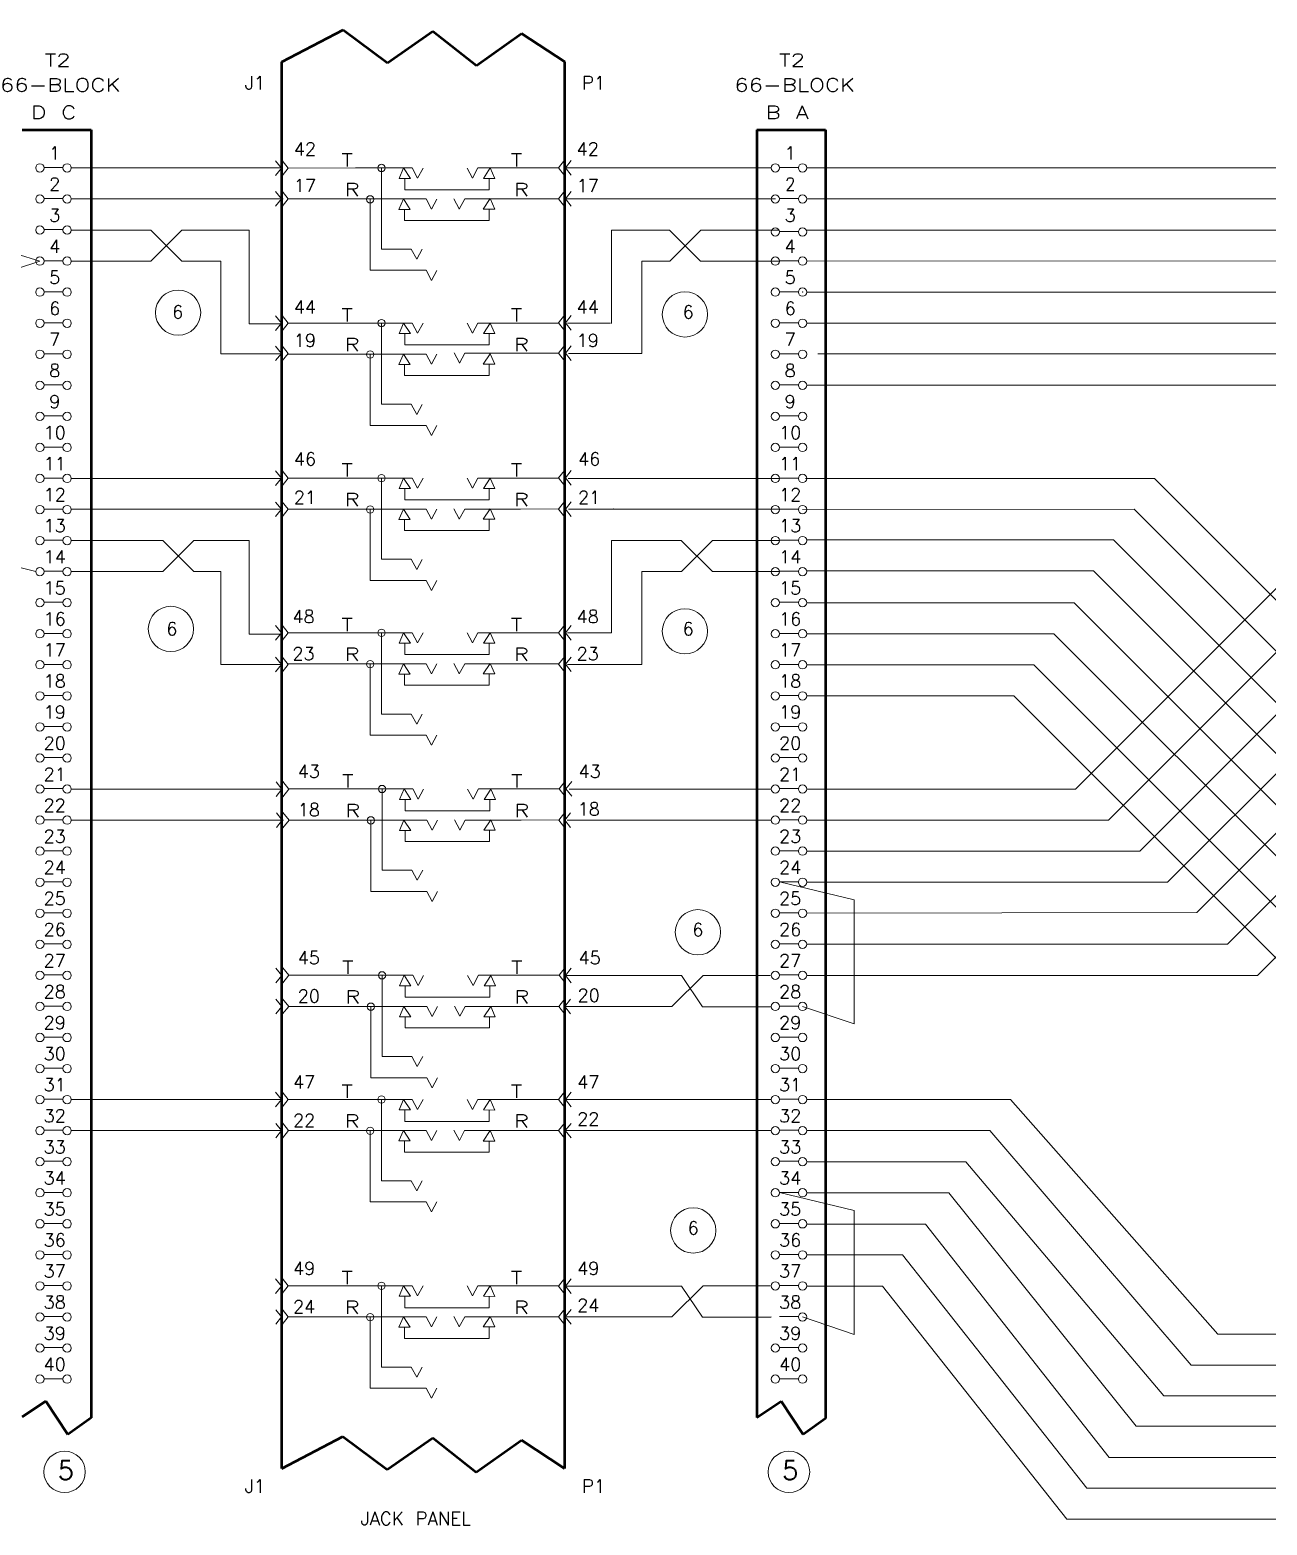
# Model space of a CAD drawing. Header units: inches. Extents: x 0 to 444788, y 0 to 92365.
# Drawn here: x 14.53 to 20.5, y 5.65 to 12.86 of the extents above; entities that cross this region are included whole.
import ezdxf
from ezdxf.enums import TextEntityAlignment as Align

# ---------------------------------------------------------------- set-up
doc = ezdxf.new("R2010")
doc.units = ezdxf.units.IN
doc.header["$MEASUREMENT"] = 0
for name, color, linetype, lineweight in [('ANNO-TEXT', 7, 'Continuous', 30), ('Q-DIAG', 1, 'Continuous', 50), ('Q-SCEM', 4, 'Continuous', 50)]:
    doc.layers.add(name, color=color, linetype=linetype, lineweight=lineweight)
doc.styles.get("Standard").update_dxf_attribs({"font": 'txt.shx'})
doc.styles.add('Style-STANDARD', font='STANDARD.shx')

msp = doc.modelspace()

# ---------------------------------------------------------------- linework, layer by layer
at = {"layer": 'Q-DIAG'}
for p, q in [((15.7471, 12.7055), (16.043, 12.8597)), ((16.043, 12.8597), (16.2572, 12.7006)), ((16.2572, 12.7006), (16.4763, 12.8528)), ((16.4763, 12.8528), (16.6861, 12.6879)), ((16.6861, 12.6879), (16.904, 12.8418)), ((16.904, 12.8418), (17.1123, 12.7061)), ((15.7471, 5.9243), (15.7471, 12.7055)), ((17.1113, 12.7055), (17.1113, 5.9243)), ((14.4951, 12.378), (14.8269, 12.378)), ((14.8269, 12.378), (14.8269, 6.1676)), ((18.0381, 12.378), (18.3699, 12.378)), ((18.0381, 12.378), (18.0381, 6.1703)), ((18.3699, 12.378), (18.3699, 6.1649)), ((14.4951, 6.1728), (14.6096, 6.2481)), ((14.6096, 6.2481), (14.7148, 6.0882)), ((18.0381, 6.1703), (18.1565, 6.2481)), ((18.1081, 6.2069), (18.108, 6.2069)), ((18.1565, 6.2481), (18.2617, 6.0882)), ((14.8269, 6.1676), (14.7148, 6.0882)), ((18.3699, 6.1649), (18.2617, 6.0882)), ((15.7471, 5.9243), (16.042, 6.0779)), ((16.042, 6.0779), (16.2562, 5.9188)), ((16.2562, 5.9188), (16.4753, 6.071)), ((16.4753, 6.071), (16.6851, 5.9061)), ((16.6851, 5.9061), (16.903, 6.06)), ((16.903, 6.06), (17.1113, 5.9243))]:
    msp.add_line(p, q, dxfattribs=at)
at = {"layer": 'Q-SCEM', "lineweight": 15}
for p, q in [((14.5601, 12.1961), (14.56, 12.1961)), ((14.6915, 12.1961), (14.6001, 12.1961)), ((14.7316, 12.1942), (15.7457, 12.1942)), ((15.7452, 12.1936), (15.7171, 12.2288)), ((15.7452, 12.1936), (15.7171, 12.1583)), ((15.7782, 12.1936), (15.7488, 12.2304)), ((15.7782, 12.1936), (15.7488, 12.1568)), ((16.1021, 12.194), (16.3767, 12.194)), ((16.2281, 12.194), (16.2281, 11.8024)), ((16.3347, 12.194), (16.3127, 12.1437)), ((16.3676, 12.1439), (16.3347, 12.194)), ((16.3767, 12.194), (16.4025, 12.1455)), ((16.4025, 12.1455), (16.4288, 12.1937)), ((16.6674, 12.1455), (16.6411, 12.1937)), ((16.6933, 12.194), (16.6674, 12.1455)), ((17.0815, 12.194), (16.6933, 12.194)), ((16.7201, 12.1438), (16.753, 12.1939)), ((16.753, 12.1939), (16.7751, 12.1436)), ((17.082, 12.1946), (17.1114, 12.2314)), ((17.082, 12.1946), (17.1114, 12.1578)), ((17.115, 12.1946), (17.1431, 12.2298)), ((17.115, 12.1946), (17.1431, 12.1593)), ((17.1192, 12.1945), (18.108, 12.1945)), ((18.1081, 12.1961), (18.108, 12.1961)), ((18.2395, 12.1961), (18.1481, 12.1961)), ((18.2796, 12.1942), (23.5915, 12.1966)), ((16.3127, 12.1437), (16.3676, 12.1439)), ((16.3401, 12.1438), (16.3401, 12.0889)), ((16.7751, 12.1436), (16.7201, 12.1438)), ((16.7476, 12.1438), (16.7476, 12.0889)), ((14.5601, 12.0464), (14.56, 12.0464)), ((14.6915, 12.0464), (14.6001, 12.0464)), ((14.7316, 12.0445), (15.7533, 12.0445)), ((15.7452, 12.0446), (15.7171, 12.0798)), ((15.7452, 12.0446), (15.7171, 12.0093)), ((15.7782, 12.0446), (15.7488, 12.0814)), ((15.7782, 12.0446), (15.7488, 12.0078)), ((15.7777, 12.0445), (16.4437, 12.0445)), ((16.1739, 11.7005), (16.1739, 12.0428)), ((16.3339, 12.0445), (16.3118, 11.9942)), ((16.3668, 11.9943), (16.3339, 12.0445)), ((16.3401, 12.0889), (16.6077, 12.0889)), ((16.4437, 12.0445), (16.4695, 11.996)), ((16.4695, 11.996), (16.4958, 12.0442)), ((16.6036, 11.9977), (16.5773, 12.0459)), ((16.7476, 12.0889), (16.5818, 12.0889)), ((16.6294, 12.0445), (16.6036, 11.996)), ((16.8992, 12.0445), (16.6294, 12.0445)), ((16.7193, 11.996), (16.7522, 12.0461)), ((16.7522, 12.0461), (16.7742, 11.9958)), ((17.082, 12.045), (17.1114, 12.0818)), ((17.082, 12.045), (17.1114, 12.0082)), ((17.115, 12.045), (17.1431, 12.0802)), ((17.115, 12.045), (17.1431, 12.0098)), ((17.1192, 12.045), (18.1281, 12.045)), ((18.1081, 12.0464), (18.108, 12.0464)), ((18.2395, 12.0464), (18.1481, 12.0464)), ((18.2796, 12.0445), (23.5915, 12.0468)), ((16.3118, 11.9942), (16.3668, 11.9943)), ((16.3393, 11.996), (16.3393, 11.9411)), ((16.7742, 11.9958), (16.7193, 11.996)), ((16.7468, 11.9959), (16.7468, 11.941)), ((14.6915, 11.8967), (14.6001, 11.8967)), ((15.2656, 11.8947), (15.1159, 11.745)), ((15.1159, 11.8947), (15.2656, 11.745)), ((15.5906, 11.4428), (15.5906, 11.8947)), ((16.3393, 11.9411), (16.539, 11.9411)), ((16.7468, 11.941), (16.539, 11.941)), ((17.6178, 11.8947), (17.7675, 11.745)), ((17.7681, 11.8947), (17.6184, 11.745)), ((18.2796, 11.8947), (23.5915, 11.8947)), ((18.1081, 11.8873), (18.108, 11.8873)), ((18.2395, 11.8873), (18.1481, 11.8873)), ((16.2281, 11.8024), (16.372, 11.8024)), ((16.372, 11.8024), (16.3979, 11.7539)), ((16.3979, 11.7539), (16.4242, 11.8021)), ((14.5601, 11.7469), (14.56, 11.7469)), ((14.6915, 11.7469), (14.6001, 11.7469)), ((15.4524, 11.2973), (15.4524, 11.745)), ((16.1739, 11.7005), (16.4437, 11.7005)), ((16.4437, 11.7005), (16.4695, 11.652)), ((16.4695, 11.652), (16.4958, 11.7002)), ((18.1081, 11.7469), (18.108, 11.7469)), ((18.2395, 11.7469), (18.1481, 11.7469)), ((18.2796, 11.745), (23.5915, 11.7496)), ((14.5601, 11.5972), (14.56, 11.5972)), ((14.6915, 11.5972), (14.6001, 11.5972)), ((18.1081, 11.5972), (18.108, 11.5972)), ((18.2395, 11.5972), (18.1481, 11.5972)), ((18.2796, 11.5953), (23.5915, 11.5953)), ((15.7452, 11.4458), (15.7171, 11.481)), ((15.7782, 11.4458), (15.7488, 11.4826)), ((17.082, 11.4468), (17.1114, 11.4836)), ((17.115, 11.4468), (17.1431, 11.482)), ((14.5601, 11.4475), (14.56, 11.4475)), ((14.6915, 11.4475), (14.6001, 11.4475)), ((15.7495, 11.4428), (15.5906, 11.4428)), ((15.7452, 11.4458), (15.7171, 11.4106)), ((15.7782, 11.4458), (15.7488, 11.409)), ((16.1021, 11.4462), (16.3767, 11.4462)), ((16.2281, 11.4462), (16.2281, 11.0546)), ((16.3347, 11.4462), (16.3127, 11.3959)), ((16.3127, 11.3959), (16.3676, 11.3961)), ((16.3676, 11.3961), (16.3347, 11.4462)), ((16.3401, 11.396), (16.3401, 11.3411)), ((16.3767, 11.4462), (16.4025, 11.3977)), ((16.4025, 11.3977), (16.4288, 11.446)), ((16.6674, 11.3977), (16.6411, 11.446)), ((16.6933, 11.4462), (16.6674, 11.3977)), ((17.0815, 11.4462), (16.6933, 11.4462)), ((16.7201, 11.396), (16.753, 11.4461)), ((16.7751, 11.3958), (16.7201, 11.396)), ((16.7476, 11.396), (16.7476, 11.3411)), ((16.753, 11.4461), (16.7751, 11.3958)), ((17.082, 11.4468), (17.1114, 11.41)), ((17.115, 11.4468), (17.1431, 11.4116)), ((17.1259, 11.4458), (17.3329, 11.4458)), ((18.1081, 11.4475), (18.108, 11.4475)), ((18.2395, 11.4475), (18.1481, 11.4475)), ((18.2796, 11.4455), (23.5915, 11.4455)), ((15.7452, 11.3003), (15.7171, 11.3355)), ((15.7782, 11.3003), (15.7488, 11.3371)), ((16.3401, 11.3411), (16.6077, 11.3411)), ((16.7476, 11.3411), (16.5818, 11.3411)), ((17.082, 11.3013), (17.1114, 11.3381)), ((17.115, 11.3013), (17.1431, 11.3365)), ((14.5601, 11.2977), (14.56, 11.2977)), ((14.6915, 11.2977), (14.6001, 11.2977)), ((15.7445, 11.2973), (15.4524, 11.2973)), ((15.7452, 11.3003), (15.7171, 11.2651)), ((15.7782, 11.3003), (15.7488, 11.2635)), ((15.7777, 11.2967), (16.4437, 11.2967)), ((16.1739, 10.9527), (16.1739, 11.295)), ((16.3339, 11.2967), (16.3118, 11.2464)), ((16.3118, 11.2464), (16.3668, 11.2466)), ((16.3668, 11.2466), (16.3339, 11.2967)), ((16.3393, 11.2482), (16.3393, 11.1933)), ((16.4437, 11.2967), (16.4695, 11.2482)), ((16.4695, 11.2482), (16.4958, 11.2964)), ((16.6044, 11.254), (16.5781, 11.3022)), ((16.6303, 11.3007), (16.6044, 11.2523)), ((16.9, 11.3007), (16.6303, 11.3007)), ((16.7193, 11.2482), (16.7522, 11.2983)), ((16.7742, 11.248), (16.7193, 11.2482)), ((16.7468, 11.2481), (16.7468, 11.1932)), ((16.7522, 11.2983), (16.7742, 11.248)), ((17.082, 11.3013), (17.1114, 11.2645)), ((17.115, 11.3013), (17.1431, 11.2661)), ((17.1309, 11.3003), (17.4796, 11.3003)), ((17.1352, 11.3003), (17.4839, 11.3003)), ((18.1081, 11.2977), (18.108, 11.2977)), ((18.2395, 11.2977), (18.1481, 11.2977)), ((18.3327, 11.2984), (23.5915, 11.2984)), ((16.3393, 11.1933), (16.539, 11.1933)), ((16.7468, 11.1932), (16.539, 11.1932)), ((14.5601, 11.148), (14.56, 11.148)), ((14.6915, 11.148), (14.6001, 11.148)), ((18.1081, 11.148), (18.108, 11.148)), ((18.2395, 11.148), (18.1481, 11.148)), ((18.2796, 11.1461), (23.5915, 11.1461)), ((16.2281, 11.0546), (16.372, 11.0546)), ((16.372, 11.0546), (16.3979, 11.0061)), ((16.3979, 11.0061), (16.4242, 11.0543)), ((14.5601, 10.9983), (14.56, 10.9983)), ((14.6915, 10.9983), (14.6001, 10.9983)), ((18.1081, 10.9983), (18.108, 10.9983)), ((18.2395, 10.9983), (18.1481, 10.9983)), ((16.1739, 10.9527), (16.4437, 10.9527)), ((16.4437, 10.9527), (16.4695, 10.9042)), ((16.4695, 10.9042), (16.4958, 10.9524)), ((14.5601, 10.8486), (14.56, 10.8486)), ((14.6915, 10.8486), (14.6001, 10.8486)), ((18.1081, 10.8486), (18.108, 10.8486)), ((18.2395, 10.8486), (18.1481, 10.8486)), ((14.5601, 10.6988), (14.56, 10.6988)), ((14.6915, 10.6988), (14.6001, 10.6988)), ((14.7316, 10.6969), (15.3097, 10.6969)), ((15.3097, 10.6969), (15.7514, 10.6969)), ((15.7452, 10.6984), (15.7171, 10.7336)), ((15.7452, 10.6984), (15.7171, 10.6632)), ((15.7782, 10.6984), (15.7488, 10.7352)), ((15.7782, 10.6984), (15.7488, 10.6616)), ((16.3767, 10.6988), (15.7782, 10.6984)), ((16.2281, 10.6988), (16.2281, 10.3072)), ((16.3347, 10.6988), (16.3127, 10.6485)), ((16.3676, 10.6487), (16.3347, 10.6988)), ((16.3767, 10.6988), (16.4025, 10.6504)), ((16.4025, 10.6504), (16.4288, 10.6986)), ((16.6674, 10.6504), (16.6411, 10.6986)), ((16.6933, 10.6988), (16.6674, 10.6504)), ((17.0815, 10.6988), (16.6933, 10.6988)), ((16.7201, 10.6486), (16.753, 10.6987)), ((16.753, 10.6987), (16.7751, 10.6484)), ((17.082, 10.6994), (17.1114, 10.7362)), ((17.082, 10.6994), (17.1114, 10.6626)), ((17.115, 10.6994), (17.1431, 10.7346)), ((17.115, 10.6994), (17.1431, 10.6642)), ((17.5699, 10.6969), (17.1282, 10.6969)), ((18.148, 10.6969), (17.5699, 10.6969)), ((18.1081, 10.6988), (18.108, 10.6988)), ((18.2395, 10.6988), (18.1481, 10.6988)), ((19.9565, 10.6969), (18.2737, 10.6969)), ((19.9565, 10.6969), (22.1843, 8.469)), ((16.3127, 10.6485), (16.3676, 10.6487)), ((16.3401, 10.6486), (16.3401, 10.5937)), ((16.7751, 10.6484), (16.7201, 10.6486)), ((16.7476, 10.6486), (16.7476, 10.5937)), ((14.5601, 10.5491), (14.56, 10.5491)), ((14.6915, 10.5491), (14.6001, 10.5491)), ((15.7495, 10.5483), (14.7316, 10.5483)), ((15.7452, 10.5483), (15.7171, 10.5835)), ((15.7452, 10.5483), (15.7171, 10.5131)), ((15.7782, 10.5482), (15.7488, 10.585)), ((15.7782, 10.5482), (15.7488, 10.5114)), ((15.7777, 10.5493), (16.4437, 10.5493)), ((16.1739, 10.2053), (16.1739, 10.5477)), ((16.3339, 10.5493), (16.3118, 10.499)), ((16.3668, 10.4992), (16.3339, 10.5493)), ((16.3401, 10.5937), (16.6077, 10.5937)), ((16.4437, 10.5493), (16.4695, 10.5009)), ((16.4695, 10.5009), (16.4958, 10.5491)), ((16.6036, 10.5026), (16.5773, 10.5508)), ((16.7476, 10.5937), (16.5818, 10.5937)), ((16.6294, 10.5493), (16.6036, 10.5009)), ((16.8992, 10.5493), (16.6294, 10.5493)), ((16.7193, 10.5008), (16.7522, 10.5509)), ((16.7522, 10.5509), (16.7742, 10.5006)), ((17.082, 10.5487), (17.1114, 10.5855)), ((17.082, 10.5487), (17.1114, 10.5119)), ((17.115, 10.5487), (17.1431, 10.5839)), ((17.115, 10.5487), (17.1431, 10.5135)), ((17.1301, 10.5483), (18.148, 10.5483)), ((18.1081, 10.5491), (18.108, 10.5491)), ((18.2395, 10.5491), (18.1481, 10.5491)), ((18.2595, 10.5472), (19.8582, 10.5486)), ((19.8582, 10.5486), (22.0875, 8.3193)), ((16.3118, 10.499), (16.3668, 10.4992)), ((16.3393, 10.5008), (16.3393, 10.4459)), ((16.7742, 10.5006), (16.7193, 10.5008)), ((16.7468, 10.5007), (16.7468, 10.4458)), ((14.5601, 10.3994), (14.56, 10.3994)), ((14.6915, 10.3994), (14.6001, 10.3994)), ((15.3223, 10.3974), (15.1726, 10.2477)), ((15.1726, 10.3974), (15.3223, 10.2477)), ((16.3393, 10.4459), (16.539, 10.4459)), ((16.7468, 10.4458), (16.539, 10.4458)), ((17.3372, 10.3974), (17.3372, 9.9523)), ((17.6745, 10.3974), (17.8242, 10.2477)), ((17.8248, 10.3974), (17.6751, 10.2477)), ((18.1081, 10.3994), (18.108, 10.3994)), ((18.2395, 10.3994), (18.1481, 10.3994)), ((18.2786, 10.4012), (19.7589, 10.4012)), ((19.7589, 10.4012), (21.9905, 8.1696)), ((14.5601, 10.2496), (14.56, 10.2496)), ((14.6915, 10.2496), (14.6001, 10.2496)), ((16.2281, 10.3072), (16.372, 10.3072)), ((16.372, 10.3072), (16.3979, 10.2588)), ((16.3979, 10.2588), (16.4242, 10.307)), ((17.4839, 10.2477), (17.4839, 9.8)), ((18.1081, 10.2496), (18.108, 10.2496)), ((18.2395, 10.2496), (18.1481, 10.2496)), ((18.2786, 10.2514), (19.662, 10.2514)), ((20.6752, 10.2986), (19.5762, 9.1996)), ((19.662, 10.2514), (21.8918, 8.0216)), ((16.1739, 10.2053), (16.4437, 10.2053)), ((16.4437, 10.2053), (16.4695, 10.1569)), ((16.4695, 10.1569), (16.4958, 10.2051)), ((14.5601, 10.0999), (14.56, 10.0999)), ((14.6915, 10.0999), (14.6001, 10.0999)), ((18.1081, 10.0999), (18.108, 10.0999)), ((18.2395, 10.0999), (18.1481, 10.0999)), ((18.2796, 10.098), (19.5689, 10.098)), ((19.5689, 10.098), (21.7921, 7.8748)), ((20.8339, 10.1486), (19.7351, 9.0498)), ((14.5601, 9.9502), (14.56, 9.9502)), ((14.6915, 9.9502), (14.6001, 9.9502)), ((15.7452, 9.9523), (15.7171, 9.9875)), ((15.7452, 9.9523), (15.7171, 9.9171)), ((15.7782, 9.9523), (15.7488, 9.9891)), ((15.7782, 9.9523), (15.7488, 9.9155)), ((16.1021, 9.9527), (16.3767, 9.9527)), ((16.2281, 9.9527), (16.2281, 9.5611)), ((16.3347, 9.9527), (16.3127, 9.9024)), ((16.3676, 9.9026), (16.3347, 9.9527)), ((16.3767, 9.9527), (16.4025, 9.9043)), ((16.4025, 9.9043), (16.4288, 9.9525)), ((16.6674, 9.9043), (16.6411, 9.9525)), ((16.6933, 9.9527), (16.6674, 9.9043)), ((17.0815, 9.9527), (16.6933, 9.9527)), ((16.7201, 9.9025), (16.753, 9.9526)), ((16.753, 9.9526), (16.7751, 9.9023)), ((17.082, 9.9533), (17.1114, 9.9901)), ((17.082, 9.9533), (17.1114, 9.9165)), ((17.115, 9.9528), (17.1431, 9.988)), ((17.115, 9.9528), (17.1431, 9.9176)), ((17.1259, 9.9523), (17.3372, 9.9523)), ((18.1081, 9.9502), (18.108, 9.9502)), ((18.2395, 9.9502), (18.1481, 9.9502)), ((20.9864, 10.0005), (19.886, 8.9001)), ((15.7457, 9.9467), (15.5906, 9.9467)), ((16.3127, 9.9024), (16.3676, 9.9026)), ((16.3401, 9.9025), (16.3401, 9.8476)), ((16.7751, 9.9023), (16.7201, 9.9025)), ((16.7476, 9.9025), (16.7476, 9.8476)), ((18.2796, 9.9482), (19.4719, 9.9482)), ((19.4719, 9.9482), (21.6935, 7.7267)), ((15.7452, 9.8), (15.7171, 9.8352)), ((15.7782, 9.8), (15.7488, 9.8368)), ((16.3401, 9.8476), (16.6077, 9.8476)), ((16.6036, 9.7565), (16.5773, 9.8047)), ((16.7476, 9.8476), (16.5818, 9.8476)), ((16.7193, 9.7547), (16.7522, 9.8048)), ((16.7522, 9.8048), (16.7742, 9.7545)), ((17.082, 9.801), (17.1114, 9.8378)), ((17.115, 9.801), (17.1431, 9.8362)), ((21.1244, 9.8543), (20.0205, 8.7504)), ((14.5601, 9.8004), (14.56, 9.8004)), ((14.6915, 9.8004), (14.6001, 9.8004)), ((15.7452, 9.8), (15.4524, 9.8)), ((15.7452, 9.8), (15.7171, 9.7648)), ((15.7782, 9.8), (15.7488, 9.7632)), ((15.7777, 9.8032), (16.4437, 9.8032)), ((16.1739, 9.4592), (16.1739, 9.8016)), ((16.3339, 9.8032), (16.3118, 9.7529)), ((16.3118, 9.7529), (16.3668, 9.7531)), ((16.3668, 9.7531), (16.3339, 9.8032)), ((16.3393, 9.7547), (16.3393, 9.6998)), ((16.4437, 9.8032), (16.4695, 9.7547)), ((16.4695, 9.7547), (16.4958, 9.8029)), ((16.6294, 9.8032), (16.6036, 9.7548)), ((16.8992, 9.8032), (16.6294, 9.8032)), ((16.7742, 9.7545), (16.7193, 9.7547)), ((16.7468, 9.7546), (16.7468, 9.6997)), ((17.082, 9.801), (17.1114, 9.7642)), ((17.115, 9.801), (17.1431, 9.7658)), ((17.1259, 9.8), (17.4839, 9.8)), ((18.1081, 9.8004), (18.108, 9.8004)), ((18.2395, 9.8004), (18.1481, 9.8004)), ((19.375, 9.7985), (21.595, 7.5786)), ((16.3393, 9.6998), (16.539, 9.6998)), ((16.7468, 9.6997), (16.539, 9.6997)), ((21.2609, 9.7043), (20.1611, 8.6046)), ((14.5601, 9.6507), (14.56, 9.6507)), ((14.6915, 9.6507), (14.6001, 9.6507)), ((18.1081, 9.6507), (18.108, 9.6507)), ((18.2395, 9.6507), (18.1481, 9.6507)), ((18.2796, 9.6488), (19.2781, 9.6488)), ((19.2781, 9.6488), (21.4976, 7.4293)), ((16.2281, 9.5611), (16.372, 9.5611)), ((16.372, 9.5611), (16.3979, 9.5126)), ((16.3979, 9.5126), (16.4242, 9.5609)), ((21.4138, 9.5562), (20.3085, 8.4509)), ((14.5601, 9.501), (14.56, 9.501)), ((14.6915, 9.501), (14.6001, 9.501)), ((16.1739, 9.4592), (16.4437, 9.4592)), ((16.4437, 9.4592), (16.4695, 9.4107)), ((16.4695, 9.4107), (16.4958, 9.4589)), ((18.1081, 9.501), (18.108, 9.501)), ((18.2395, 9.501), (18.1481, 9.501)), ((21.5619, 9.4081), (20.4546, 8.3008)), ((14.5601, 9.3512), (14.56, 9.3512)), ((14.6915, 9.3512), (14.6001, 9.3512)), ((18.1081, 9.3512), (18.108, 9.3512)), ((18.2395, 9.3512), (18.1481, 9.3512)), ((15.7479, 9.1994), (15.7198, 9.2346)), ((15.7809, 9.1994), (15.7515, 9.2362)), ((17.0847, 9.2004), (17.114, 9.2372)), ((17.1177, 9.2004), (17.1458, 9.2356)), ((14.5601, 9.2015), (14.56, 9.2015)), ((14.6915, 9.2015), (14.6001, 9.2015)), ((15.7466, 9.1994), (14.7316, 9.1995)), ((15.7479, 9.1994), (15.7198, 9.1642)), ((15.7809, 9.1994), (15.7515, 9.1626)), ((15.7809, 9.1998), (16.3794, 9.1998)), ((16.2308, 9.1998), (16.2308, 8.8082)), ((16.3374, 9.1998), (16.3154, 9.1495)), ((16.3703, 9.1497), (16.3374, 9.1998)), ((16.3794, 9.1998), (16.4052, 9.1514)), ((16.4052, 9.1514), (16.4315, 9.1996)), ((16.6701, 9.1514), (16.6438, 9.1996)), ((16.696, 9.1998), (16.6701, 9.1514)), ((17.0842, 9.1998), (16.696, 9.1998)), ((16.7228, 9.1496), (16.7557, 9.1997)), ((16.7557, 9.1997), (16.7777, 9.1494)), ((17.0847, 9.2004), (17.114, 9.1636)), ((17.1177, 9.2004), (17.1458, 9.1652)), ((17.1331, 9.1994), (18.108, 9.1995)), ((18.1081, 9.2015), (18.108, 9.2015)), ((18.2395, 9.2015), (18.1481, 9.2015)), ((15.7494, 9.0498), (15.7213, 9.085)), ((15.7824, 9.0498), (15.753, 9.0866)), ((16.3154, 9.1495), (16.3703, 9.1497)), ((16.3428, 9.1496), (16.3428, 9.0947)), ((16.3428, 9.0947), (16.6104, 9.0947)), ((16.7503, 9.0947), (16.5845, 9.0947)), ((16.7777, 9.1494), (16.7228, 9.1496)), ((16.7503, 9.1496), (16.7503, 9.0947)), ((17.0831, 9.0501), (17.1124, 9.0869)), ((17.1122, 9.0502), (17.1403, 9.0854)), ((14.5601, 9.0518), (14.56, 9.0518)), ((14.6915, 9.0518), (14.6001, 9.0518)), ((14.7316, 9.0491), (15.7556, 9.0496)), ((15.7494, 9.0498), (15.7213, 9.0146)), ((15.7824, 9.0498), (15.753, 9.013)), ((15.7804, 9.0503), (16.4464, 9.0503)), ((16.1766, 8.7063), (16.1766, 9.0486)), ((16.3365, 9.0503), (16.3145, 9)), ((16.3694, 9.0002), (16.3365, 9.0503)), ((16.4464, 9.0503), (16.4722, 9.0018)), ((16.4722, 9.0018), (16.4985, 9.05)), ((16.6063, 9.0036), (16.58, 9.0518)), ((16.6321, 9.0503), (16.6063, 9.0019)), ((16.9019, 9.0503), (16.6321, 9.0503)), ((16.722, 9.0018), (16.7549, 9.0519)), ((16.7549, 9.0519), (16.7769, 9.0016)), ((17.0831, 9.0501), (17.1124, 9.0133)), ((17.1122, 9.0502), (17.1403, 9.0149)), ((18.108, 9.0491), (17.1241, 9.0496)), ((18.1081, 9.0518), (18.108, 9.0518)), ((18.2395, 9.0518), (18.1481, 9.0518)), ((18.2796, 9.0498), (19.7351, 9.0498)), ((16.3145, 9), (16.3694, 9.0002)), ((16.342, 9.0018), (16.342, 8.9469)), ((16.342, 8.9469), (16.5417, 8.9469)), ((16.7494, 8.9468), (16.5417, 8.9468)), ((16.7769, 9.0016), (16.722, 9.0018)), ((16.7494, 9.0017), (16.7494, 8.9468)), ((14.5601, 8.9021), (14.56, 8.9021)), ((14.6915, 8.9021), (14.6001, 8.9021)), ((18.1081, 8.9021), (18.108, 8.9021)), ((18.2395, 8.9021), (18.1481, 8.9021)), ((18.2796, 8.9001), (19.886, 8.9001)), ((16.2308, 8.8082), (16.3747, 8.8082)), ((16.3747, 8.8082), (16.4006, 8.7597)), ((16.4006, 8.7597), (16.4269, 8.808)), ((14.5601, 8.7523), (14.56, 8.7523)), ((14.6915, 8.7523), (14.6001, 8.7523)), ((18.1081, 8.7523), (18.108, 8.7523)), ((18.2395, 8.7523), (18.1481, 8.7523)), ((18.2796, 8.7504), (20.0205, 8.7504)), ((16.1766, 8.7063), (16.4464, 8.7063)), ((16.4464, 8.7063), (16.4722, 8.6578)), ((16.4722, 8.6578), (16.4985, 8.706)), ((14.5601, 8.6026), (14.56, 8.6026)), ((14.6915, 8.6026), (14.6001, 8.6026)), ((18.1081, 8.6026), (18.108, 8.6026)), ((18.2395, 8.6026), (18.1481, 8.6026)), ((18.2796, 8.6007), (20.1611, 8.6046)), ((14.5601, 8.4529), (14.56, 8.4529)), ((14.6915, 8.4529), (14.6001, 8.4529)), ((18.1081, 8.4529), (18.108, 8.4529)), ((18.2395, 8.4529), (18.1481, 8.4529)), ((14.5601, 8.3031), (14.56, 8.3031)), ((14.6915, 8.3031), (14.6001, 8.3031)), ((15.7468, 8.301), (15.7187, 8.3362)), ((15.7468, 8.301), (15.7187, 8.2658)), ((15.7809, 8.3014), (15.7515, 8.3382)), ((15.7809, 8.3014), (15.7515, 8.2646)), ((15.7809, 8.3014), (16.3794, 8.3014)), ((16.2308, 8.3014), (16.2308, 7.9098)), ((16.3374, 8.3014), (16.3154, 8.2511)), ((16.3703, 8.2513), (16.3374, 8.3014)), ((16.3794, 8.3014), (16.4052, 8.253)), ((16.4052, 8.253), (16.4315, 8.3012)), ((16.6701, 8.253), (16.6438, 8.3012)), ((16.696, 8.3014), (16.6701, 8.253)), ((17.0842, 8.3014), (16.696, 8.3014)), ((16.7228, 8.2512), (16.7557, 8.3013)), ((16.7557, 8.3013), (16.7777, 8.251)), ((17.0847, 8.302), (17.114, 8.3388)), ((17.0847, 8.302), (17.114, 8.2652)), ((17.115, 8.2999), (17.1431, 8.3352)), ((17.115, 8.2999), (17.1431, 8.2647)), ((17.7791, 8.3012), (17.6294, 8.1515)), ((17.6756, 8.2999), (17.777, 8.15)), ((18.1081, 8.3031), (18.108, 8.3031)), ((18.2395, 8.3031), (18.1481, 8.3031)), ((16.3154, 8.2511), (16.3703, 8.2513)), ((16.3428, 8.2512), (16.3428, 8.1963)), ((16.7777, 8.251), (16.7228, 8.2512)), ((16.7503, 8.2512), (16.7503, 8.1963)), ((14.5601, 8.1534), (14.56, 8.1534)), ((14.6915, 8.1534), (14.6001, 8.1534)), ((15.7468, 8.1514), (15.7187, 8.1866)), ((15.7468, 8.1514), (15.7187, 8.1162)), ((15.7804, 8.1519), (15.7511, 8.1887)), ((15.7804, 8.1519), (15.7511, 8.1151)), ((15.7804, 8.1519), (16.4464, 8.1519)), ((16.1766, 7.8079), (16.1766, 8.1519)), ((16.3365, 8.1519), (16.3145, 8.1016)), ((16.3694, 8.1018), (16.3365, 8.1519)), ((16.3428, 8.1963), (16.6104, 8.1963)), ((16.4464, 8.1519), (16.4722, 8.1034)), ((16.4722, 8.1034), (16.4985, 8.1517)), ((16.6067, 8.1043), (16.58, 8.1534)), ((16.7503, 8.1963), (16.5845, 8.1963)), ((16.632, 8.1518), (16.6067, 8.1043)), ((17.0831, 8.1518), (16.632, 8.1518)), ((16.722, 8.1016), (16.7549, 8.1518)), ((16.7549, 8.1518), (16.7769, 8.1014)), ((17.0831, 8.1518), (17.1124, 8.1886)), ((17.0831, 8.1518), (17.1124, 8.1149)), ((17.1122, 8.1518), (17.1403, 8.187)), ((17.1122, 8.1518), (17.1403, 8.1165)), ((18.1081, 8.1534), (18.108, 8.1534)), ((18.2395, 8.1534), (18.1481, 8.1534)), ((18.2595, 8.1515), (18.5087, 8.0679)), ((16.3145, 8.1016), (16.3694, 8.1018)), ((16.342, 8.1017), (16.342, 8.0485)), ((16.7769, 8.1014), (16.722, 8.1016)), ((16.7494, 8.1015), (16.7494, 8.0484)), ((14.5601, 8.0037), (14.56, 8.0037)), ((14.6915, 8.0037), (14.6001, 8.0037)), ((16.342, 8.0485), (16.5417, 8.0485)), ((16.7494, 8.0484), (16.5417, 8.0484)), ((18.1081, 8.0037), (18.108, 8.0037)), ((18.2395, 8.0037), (18.1481, 8.0037)), ((16.2308, 7.9098), (16.3747, 7.9098)), ((16.3747, 7.9098), (16.4006, 7.8614)), ((16.4006, 7.8614), (16.4269, 7.9096)), ((14.5601, 7.8539), (14.56, 7.8539)), ((14.6915, 7.8539), (14.6001, 7.8539)), ((16.1766, 7.8079), (16.4464, 7.8079)), ((16.4464, 7.8079), (16.4722, 7.7594)), ((16.4722, 7.7594), (16.4985, 7.8077)), ((18.1081, 7.8539), (18.108, 7.8539)), ((18.2395, 7.8539), (18.1481, 7.8539)), ((15.7452, 7.7021), (15.7171, 7.7373)), ((15.7782, 7.7021), (15.7488, 7.7389)), ((17.082, 7.7025), (17.1114, 7.7393)), ((17.115, 7.7024), (17.1431, 7.7376)), ((14.5601, 7.7042), (14.56, 7.7042)), ((14.6915, 7.7042), (14.6001, 7.7042)), ((14.7316, 7.7023), (15.7452, 7.7023)), ((15.7452, 7.7021), (15.7171, 7.6669)), ((15.7782, 7.7021), (15.7488, 7.6653)), ((16.1021, 7.7025), (16.3767, 7.7025)), ((16.2281, 7.7025), (16.2281, 7.3109)), ((16.3347, 7.7025), (16.3127, 7.6522)), ((16.3127, 7.6522), (16.3676, 7.6524)), ((16.3676, 7.6524), (16.3347, 7.7025)), ((16.3401, 7.6523), (16.3401, 7.5974)), ((16.3767, 7.7025), (16.4025, 7.654)), ((16.4025, 7.654), (16.4288, 7.7023)), ((16.6674, 7.654), (16.6411, 7.7023)), ((16.6933, 7.7025), (16.6674, 7.654)), ((17.0815, 7.7025), (16.6933, 7.7025)), ((16.7201, 7.6523), (16.753, 7.7024)), ((16.7751, 7.6521), (16.7201, 7.6523)), ((16.7476, 7.6523), (16.7476, 7.5974)), ((16.753, 7.7024), (16.7751, 7.6521)), ((17.082, 7.7025), (17.1114, 7.6657)), ((17.115, 7.7024), (17.1431, 7.6671)), ((17.115, 7.7024), (18.108, 7.7024)), ((18.1081, 7.7042), (18.108, 7.7042)), ((18.2395, 7.7042), (18.1481, 7.7042)), ((19.2619, 7.7023), (20.2633, 6.5715)), ((15.7464, 7.5525), (15.7183, 7.5878)), ((15.7794, 7.553), (15.7501, 7.5898)), ((16.3401, 7.5974), (16.6077, 7.5974)), ((16.7476, 7.5974), (16.5818, 7.5974)), ((17.0816, 7.5525), (17.111, 7.5893)), ((17.1146, 7.5525), (17.1427, 7.5878)), ((14.5601, 7.5545), (14.56, 7.5545)), ((14.6915, 7.5545), (14.6001, 7.5545)), ((15.7464, 7.5525), (15.7183, 7.5173)), ((15.7794, 7.553), (15.7501, 7.5162)), ((15.7794, 7.553), (16.4437, 7.553)), ((16.1739, 7.209), (16.1739, 7.5513)), ((16.3339, 7.553), (16.3118, 7.5027)), ((16.3118, 7.5027), (16.3668, 7.5029)), ((16.3668, 7.5029), (16.3339, 7.553)), ((16.3393, 7.5028), (16.3393, 7.4496)), ((16.4437, 7.553), (16.4695, 7.5045)), ((16.4695, 7.5045), (16.4958, 7.5527)), ((16.6041, 7.5054), (16.5773, 7.5545)), ((16.6292, 7.5525), (16.6041, 7.5054)), ((16.7193, 7.5024), (16.7522, 7.5525)), ((16.7742, 7.5022), (16.7193, 7.5024)), ((16.7468, 7.5023), (16.7468, 7.4495)), ((16.7522, 7.5525), (16.7742, 7.5022)), ((17.0816, 7.5525), (17.111, 7.5157)), ((17.1146, 7.5525), (17.1427, 7.5173)), ((18.1081, 7.5545), (18.108, 7.5545)), ((18.2395, 7.5545), (18.1481, 7.5545)), ((19.1623, 7.5525), (20.1338, 6.4215)), ((16.3393, 7.4496), (16.539, 7.4496)), ((16.7468, 7.4495), (16.539, 7.4495)), ((14.5601, 7.4047), (14.56, 7.4047)), ((14.6915, 7.4047), (14.6001, 7.4047)), ((18.1081, 7.4047), (18.108, 7.4047)), ((18.2395, 7.4047), (18.1481, 7.4047)), ((19.0473, 7.4028), (20.0025, 6.2734)), ((16.2281, 7.3109), (16.372, 7.3109)), ((16.372, 7.3109), (16.3979, 7.2624)), ((16.3979, 7.2624), (16.4242, 7.3106)), ((14.5601, 7.255), (14.56, 7.255)), ((14.6915, 7.255), (14.6001, 7.255)), ((16.1739, 7.209), (16.4437, 7.209)), ((16.4437, 7.209), (16.4695, 7.1605)), ((18.1081, 7.255), (18.108, 7.255)), ((18.2395, 7.255), (18.1481, 7.255)), ((18.965, 7.2531), (19.8693, 6.1272)), ((16.4695, 7.1605), (16.4958, 7.2087)), ((14.5601, 7.1053), (14.56, 7.1053)), ((14.6915, 7.1053), (14.6001, 7.1053)), ((18.1081, 7.1053), (18.108, 7.1053)), ((18.2395, 7.1053), (18.1481, 7.1053)), ((18.2796, 7.1017), (18.8525, 7.1017)), ((18.8525, 7.1017), (19.7381, 5.9772)), ((14.5601, 6.9555), (14.56, 6.9555)), ((14.6915, 6.9555), (14.6001, 6.9555)), ((18.1081, 6.9555), (18.108, 6.9555)), ((18.2395, 6.9555), (18.1481, 6.9555)), ((18.7409, 6.9536), (19.6301, 5.8291)), ((14.5601, 6.8058), (14.56, 6.8058)), ((14.6915, 6.8058), (14.6001, 6.8058)), ((15.7452, 6.8026), (15.7171, 6.8378)), ((15.7452, 6.8026), (15.7171, 6.7674)), ((15.7782, 6.8041), (15.7488, 6.8409)), ((15.7782, 6.8041), (15.7488, 6.7673)), ((16.2281, 6.8041), (16.2281, 6.4125)), ((16.3347, 6.8041), (16.3127, 6.7538)), ((16.3676, 6.754), (16.3347, 6.8041)), ((16.3767, 6.8041), (16.4025, 6.7557)), ((16.4025, 6.7557), (16.4288, 6.8039)), ((16.6674, 6.7557), (16.6411, 6.8039)), ((16.6933, 6.8041), (16.6674, 6.7557)), ((17.0815, 6.8041), (16.6933, 6.8041)), ((16.7201, 6.7539), (16.753, 6.804)), ((16.753, 6.804), (16.7751, 6.7537)), ((17.082, 6.8026), (17.1114, 6.8394)), ((17.082, 6.8026), (17.1114, 6.7658)), ((17.115, 6.8026), (17.1431, 6.8378)), ((17.115, 6.8026), (17.1431, 6.7674)), ((17.7791, 6.8039), (17.6294, 6.6542)), ((17.6756, 6.8026), (17.777, 6.6527)), ((18.2395, 6.8058), (18.1481, 6.8058)), ((18.6448, 6.8035), (19.5339, 5.679)), ((16.3127, 6.7538), (16.3676, 6.754)), ((16.3401, 6.7539), (16.3401, 6.699)), ((16.7751, 6.7537), (16.7201, 6.7539)), ((16.7476, 6.7539), (16.7476, 6.699)), ((14.5601, 6.6561), (14.56, 6.6561)), ((14.6915, 6.6561), (14.6001, 6.6561)), ((15.7464, 6.6542), (15.7183, 6.6894)), ((15.7464, 6.6542), (15.7183, 6.6189)), ((15.7777, 6.6546), (15.7484, 6.6914)), ((15.7777, 6.6546), (15.7484, 6.6178)), ((15.7777, 6.6546), (16.4437, 6.6546)), ((16.1739, 6.3106), (16.1739, 6.6546)), ((16.3339, 6.6546), (16.3118, 6.6043)), ((16.3668, 6.6045), (16.3339, 6.6546)), ((16.3401, 6.699), (16.6077, 6.699)), ((16.4437, 6.6546), (16.4695, 6.6061)), ((16.4695, 6.6061), (16.4958, 6.6543)), ((16.6036, 6.6079), (16.5773, 6.6561)), ((16.7476, 6.699), (16.5818, 6.699)), ((16.6294, 6.6546), (16.6036, 6.6062)), ((16.8992, 6.6546), (16.6294, 6.6546)), ((16.7193, 6.6061), (16.7522, 6.6562)), ((16.7522, 6.6562), (16.7742, 6.6059)), ((17.0816, 6.6543), (17.111, 6.6911)), ((17.0816, 6.6543), (17.111, 6.6174)), ((17.1146, 6.6543), (17.1427, 6.6895)), ((17.1146, 6.6543), (17.1427, 6.619)), ((18.1081, 6.6561), (18.108, 6.6561)), ((18.2395, 6.6561), (18.1481, 6.6561)), ((18.2595, 6.6542), (18.5087, 6.5705)), ((16.3118, 6.6043), (16.3668, 6.6045)), ((16.3393, 6.6044), (16.3393, 6.5512)), ((16.7742, 6.6059), (16.7193, 6.6061)), ((16.7468, 6.606), (16.7468, 6.5511)), ((14.5601, 6.5064), (14.56, 6.5064)), ((14.6915, 6.5064), (14.6001, 6.5064)), ((16.3393, 6.5512), (16.539, 6.5512)), ((16.7468, 6.5511), (16.539, 6.5511)), ((18.1081, 6.5064), (18.108, 6.5064)), ((18.1081, 6.5064), (18.108, 6.5064)), ((18.2395, 6.5064), (18.1481, 6.5064)), ((14.5601, 6.3566), (14.56, 6.3566)), ((14.6915, 6.3566), (14.6001, 6.3566)), ((16.2281, 6.4125), (16.372, 6.4125)), ((16.372, 6.4125), (16.3979, 6.364)), ((16.3979, 6.364), (16.4242, 6.4123)), ((18.1081, 6.3566), (18.108, 6.3566)), ((18.2395, 6.3566), (18.1481, 6.3566)), ((16.1739, 6.3106), (16.4437, 6.3106)), ((16.4437, 6.3106), (16.4695, 6.2621)), ((16.4695, 6.2621), (16.4958, 6.3103))]:
    msp.add_line(p, q, dxfattribs=at)
at = {"layer": 'Q-SCEM', "linetype": 'Continuous', "lineweight": 15}
for p, q in [((15.7782, 12.1936), (16.1021, 12.194)), ((16.8992, 12.0445), (17.0811, 12.0449)), ((15.7782, 11.4458), (16.1021, 11.4462)), ((16.9, 11.3007), (17.082, 11.3013)), ((16.8992, 10.5493), (17.0811, 10.5498)), ((15.7782, 9.9523), (16.1021, 9.9527)), ((16.8992, 9.8032), (17.0811, 9.8036)), ((15.7367, 9.1993), (15.7479, 9.1993)), ((16.9019, 9.0503), (17.0838, 9.0507)), ((17.115, 8.2999), (17.6756, 8.2999)), ((18.108, 8.15), (17.777, 8.15)), ((15.7782, 7.7021), (16.1021, 7.7025)), ((14.7316, 7.5525), (15.7464, 7.5525)), ((17.0816, 7.5525), (16.6292, 7.5525)), ((18.108, 7.5525), (17.1146, 7.5525)), ((16.3767, 6.8041), (15.7782, 6.8041)), ((17.115, 6.8026), (17.6756, 6.8026)), ((16.8992, 6.6546), (17.0811, 6.655)), ((18.108, 6.6527), (17.777, 6.6527))]:
    msp.add_line(p, q, dxfattribs=at)
at = {"layer": 'Q-SCEM', "lineweight": 15, "flags": 128}
for points in [[(14.7316, 11.8947), (15.1159, 11.8947)], [(15.2656, 11.8947), (15.5906, 11.8947)], [(17.6178, 11.8947), (17.3372, 11.8947), (17.3372, 11.4438)], [(18.148, 11.8947), (17.7681, 11.8947)], [(14.5801, 11.7454), (14.3498, 11.8158)], [(14.5801, 11.745), (14.3487, 11.6686), (14.3487, 10.3008), (14.56, 10.2477)], [(14.7316, 11.745), (15.1159, 11.745)], [(15.2656, 11.745), (15.4524, 11.745)], [(17.6184, 11.745), (17.4839, 11.745), (17.4839, 11.3003)], [(18.148, 11.745), (17.7675, 11.745)], [(14.7316, 10.3974), (15.1726, 10.3974)], [(15.3223, 10.3974), (15.5906, 10.3974), (15.5906, 9.9467)], [(17.5509, 10.3974), (17.3372, 10.3974)], [(17.6745, 10.3974), (17.3372, 10.3974)], [(18.148, 10.3974), (17.8248, 10.3974)], [(14.7316, 10.2477), (15.1726, 10.2477)], [(15.3223, 10.2477), (15.4524, 10.2477), (15.4524, 9.8)], [(17.6751, 10.2477), (17.4839, 10.2477)], [(18.148, 10.2477), (17.8242, 10.2477)], [(18.2796, 9.7985), (19.375, 9.7985)], [(18.2796, 9.1996), (19.5762, 9.1996)], [(18.5087, 8.0679), (18.5087, 8.6648), (18.1481, 8.7523)], [(20.3085, 8.4509), (18.2796, 8.4509)], [(18.1023, 8.3012), (17.7791, 8.3012)], [(20.4546, 8.3008), (18.2796, 8.3008)], [(17.6294, 8.1515), (17.1127, 8.1515)], [(19.2619, 7.7023), (18.2796, 7.7023)], [(19.1623, 7.5525), (18.2796, 7.5525)], [(19.0473, 7.4028), (18.2796, 7.4028)], [(18.5087, 6.5705), (18.5087, 7.1675), (18.1481, 7.255)], [(18.965, 7.2531), (18.2796, 7.2531)], [(18.2796, 6.9536), (18.7409, 6.9536)], [(18.1023, 6.8039), (17.7791, 6.8039)], [(18.2796, 6.8035), (18.6448, 6.8035)], [(17.6294, 6.6542), (17.1127, 6.6542)], [(23.533, 6.5715), (20.2633, 6.5715)], [(23.533, 6.4215), (20.1338, 6.4215)], [(23.533, 6.2734), (20.0025, 6.2734)], [(23.533, 6.1272), (19.8693, 6.1272)], [(23.533, 5.9772), (19.7381, 5.9772)], [(19.6301, 5.8291), (23.533, 5.8291)], [(19.5339, 5.679), (23.5285, 5.679)]]:
    msp.add_lwpolyline(points, dxfattribs=at)
at = {"layer": 'Q-SCEM', "lineweight": 15}
for centre, radius in [((15.2473, 11.4964), 0.1091), ((17.692, 11.488), 0.1091), ((15.2121, 9.9714), 0.1091), ((17.692, 9.9601), 0.1091), ((17.7544, 8.5093), 0.1091), ((17.7318, 7.0712), 0.1091), ((14.6995, 5.9073), 0.1), ((18.1938, 5.9073), 0.1)]:
    msp.add_circle(centre, radius, dxfattribs=at)
for centre, major_axis in [((14.5801, 12.1942), (0.0201, 0)), ((14.7115, 12.1942), (0.0201, 0)), ((16.2281, 12.194), (0.0176, 0)), ((18.1281, 12.1942), (0.0201, 0)), ((18.2595, 12.1942), (0.0201, 0)), ((14.5801, 12.0445), (0.0201, 0)), ((14.7115, 12.0445), (0.0201, 0)), ((16.1739, 12.0428), (0.0176, 0)), ((18.1281, 12.0445), (0.0201, 0)), ((18.2595, 12.0445), (0.0201, 0)), ((14.5801, 11.8947), (0.0201, 0)), ((14.7115, 11.8947), (0.0201, 0)), ((18.1281, 11.8854), (0.0201, 0)), ((18.2595, 11.8854), (0.0201, 0)), ((14.5801, 11.745), (0.0201, 0)), ((14.7115, 11.745), (0.0201, 0)), ((18.1281, 11.745), (0.0201, 0)), ((18.2595, 11.745), (0.0201, 0)), ((14.5801, 11.5953), (0.0201, 0)), ((14.7115, 11.5953), (0.0201, 0)), ((18.1281, 11.5953), (0.0201, 0)), ((18.2595, 11.5953), (0.0201, 0)), ((14.5801, 11.4455), (0.0201, 0)), ((14.7115, 11.4455), (0.0201, 0)), ((16.2281, 11.4462), (0.0176, 0)), ((18.1281, 11.4455), (0.0201, 0)), ((18.2595, 11.4455), (0.0201, 0)), ((14.5801, 11.2958), (0.0201, 0)), ((14.7115, 11.2958), (0.0201, 0)), ((16.1739, 11.295), (0.0176, 0)), ((18.1281, 11.2958), (0.0201, 0)), ((18.2595, 11.2958), (0.0201, 0)), ((14.5801, 11.1461), (0.0201, 0)), ((14.7115, 11.1461), (0.0201, 0)), ((18.1281, 11.1461), (0.0201, 0)), ((18.2595, 11.1461), (0.0201, 0)), ((14.5801, 10.9964), (0.0201, 0)), ((14.7115, 10.9964), (0.0201, 0)), ((18.1281, 10.9964), (0.0201, 0)), ((18.2595, 10.9964), (0.0201, 0)), ((14.5801, 10.8466), (0.0201, 0)), ((14.7115, 10.8466), (0.0201, 0)), ((18.1281, 10.8466), (0.0201, 0)), ((18.2595, 10.8466), (0.0201, 0)), ((14.5801, 10.6969), (0.0201, 0)), ((14.7115, 10.6969), (0.0201, 0)), ((16.2281, 10.6988), (0.0176, 0)), ((18.1281, 10.6969), (0.0201, 0)), ((18.2595, 10.6969), (0.0201, 0)), ((14.5801, 10.5472), (0.0201, 0)), ((14.7115, 10.5472), (0.0201, 0)), ((16.1739, 10.5477), (0.0176, 0)), ((18.1281, 10.5472), (0.0201, 0)), ((18.2595, 10.5472), (0.0201, 0)), ((14.5801, 10.3974), (0.0201, 0)), ((14.7115, 10.3974), (0.0201, 0)), ((18.1281, 10.3974), (0.0201, 0)), ((18.2595, 10.3974), (0.0201, 0)), ((14.5801, 10.2477), (0.0201, 0)), ((14.7115, 10.2477), (0.0201, 0)), ((18.1281, 10.2477), (0.0201, 0)), ((18.2595, 10.2477), (0.0201, 0)), ((14.5801, 10.098), (0.0201, 0)), ((14.7115, 10.098), (0.0201, 0)), ((18.1281, 10.098), (0.0201, 0)), ((18.2595, 10.098), (0.0201, 0)), ((14.5801, 9.9482), (0.0201, 0)), ((14.7115, 9.9482), (0.0201, 0)), ((16.2281, 9.9527), (0.0176, 0)), ((18.1281, 9.9482), (0.0201, 0)), ((18.2595, 9.9482), (0.0201, 0)), ((14.5801, 9.7985), (0.0201, 0)), ((14.7115, 9.7985), (0.0201, 0)), ((16.1739, 9.8016), (0.0176, 0)), ((18.1281, 9.7985), (0.0201, 0)), ((18.2595, 9.7985), (0.0201, 0)), ((14.5801, 9.6488), (0.0201, 0)), ((14.7115, 9.6488), (0.0201, 0)), ((18.1281, 9.6488), (0.0201, 0)), ((18.2595, 9.6488), (0.0201, 0)), ((14.5801, 9.499), (0.0201, 0)), ((14.7115, 9.499), (0.0201, 0)), ((18.1281, 9.499), (0.0201, 0)), ((18.2595, 9.499), (0.0201, 0)), ((14.5801, 9.3493), (0.0201, 0)), ((14.7115, 9.3493), (0.0201, 0)), ((18.1281, 9.3493), (0.0201, 0)), ((18.2595, 9.3493), (0.0201, 0)), ((14.5801, 9.1996), (0.0201, 0)), ((14.7115, 9.1996), (0.0201, 0)), ((16.2308, 9.1998), (0.0176, 0)), ((18.1281, 9.1996), (0.0201, 0)), ((18.2595, 9.1996), (0.0201, 0)), ((14.5801, 9.0498), (0.0201, 0)), ((14.7115, 9.0498), (0.0201, 0)), ((16.1766, 9.0486), (0.0176, 0)), ((18.1281, 9.0498), (0.0201, 0)), ((18.2595, 9.0498), (0.0201, 0)), ((14.5801, 8.9001), (0.0201, 0)), ((14.7115, 8.9001), (0.0201, 0)), ((18.1281, 8.9001), (0.0201, 0)), ((18.2595, 8.9001), (0.0201, 0)), ((14.5801, 8.7504), (0.0201, 0)), ((14.7115, 8.7504), (0.0201, 0)), ((18.1281, 8.7504), (0.0201, 0)), ((18.2595, 8.7504), (0.0201, 0)), ((14.5801, 8.6007), (0.0201, 0)), ((14.7115, 8.6007), (0.0201, 0)), ((18.1281, 8.6007), (0.0201, 0)), ((18.2595, 8.6007), (0.0201, 0)), ((14.5801, 8.4509), (0.0201, 0)), ((14.7115, 8.4509), (0.0201, 0)), ((18.1281, 8.4509), (0.0201, 0)), ((18.2595, 8.4509), (0.0201, 0)), ((14.5801, 8.3012), (0.0201, 0)), ((14.7115, 8.3012), (0.0201, 0)), ((16.2308, 8.3014), (0.0176, 0)), ((18.1281, 8.3012), (0.0201, 0)), ((18.2595, 8.3012), (0.0201, 0)), ((14.5801, 8.1515), (0.0201, 0)), ((14.7115, 8.1515), (0.0201, 0)), ((16.1766, 8.1503), (0.0176, 0)), ((18.1281, 8.1515), (0.0201, 0)), ((18.2595, 8.1515), (0.0201, 0)), ((14.5801, 8.0017), (0.0201, 0)), ((14.7115, 8.0017), (0.0201, 0)), ((18.1281, 8.0017), (0.0201, 0)), ((18.2595, 8.0017), (0.0201, 0)), ((14.5801, 7.852), (0.0201, 0)), ((14.7115, 7.852), (0.0201, 0)), ((18.1281, 7.852), (0.0201, 0)), ((18.2595, 7.852), (0.0201, 0)), ((14.5801, 7.7023), (0.0201, 0)), ((14.7115, 7.7023), (0.0201, 0)), ((16.2281, 7.7025), (0.0176, 0)), ((18.1281, 7.7023), (0.0201, 0)), ((18.2595, 7.7023), (0.0201, 0)), ((14.5801, 7.5525), (0.0201, 0)), ((14.7115, 7.5525), (0.0201, 0)), ((18.1281, 7.5525), (0.0201, 0)), ((18.2595, 7.5525), (0.0201, 0)), ((16.1739, 7.5513), (0.0176, 0)), ((14.5801, 7.4028), (0.0201, 0)), ((14.7115, 7.4028), (0.0201, 0)), ((18.1281, 7.4028), (0.0201, 0)), ((18.2595, 7.4028), (0.0201, 0)), ((14.5801, 7.2531), (0.0201, 0)), ((14.7115, 7.2531), (0.0201, 0)), ((18.1281, 7.2531), (0.0201, 0)), ((18.2595, 7.2531), (0.0201, 0)), ((14.5801, 7.1033), (0.0201, 0)), ((14.7115, 7.1033), (0.0201, 0)), ((18.1281, 7.1033), (0.0201, 0)), ((18.2595, 7.1033), (0.0201, 0)), ((14.5801, 6.9536), (0.0201, 0)), ((14.7115, 6.9536), (0.0201, 0)), ((18.1281, 6.9536), (0.0201, 0)), ((18.2595, 6.9536), (0.0201, 0)), ((14.5801, 6.8039), (0.0201, 0)), ((14.7115, 6.8039), (0.0201, 0)), ((16.2281, 6.8041), (0.0176, 0)), ((18.1281, 6.8039), (0.0201, 0)), ((18.2595, 6.8039), (0.0201, 0)), ((14.5801, 6.6542), (0.0201, 0)), ((14.7115, 6.6542), (0.0201, 0)), ((16.1739, 6.653), (0.0176, 0)), ((18.2595, 6.6542), (0.0201, 0)), ((14.5801, 6.5044), (0.0201, 0)), ((14.7115, 6.5044), (0.0201, 0)), ((18.1281, 6.5044), (0.0201, 0)), ((18.1281, 6.5044), (0.0201, 0)), ((18.2595, 6.5044), (0.0201, 0)), ((14.5801, 6.3547), (0.0201, 0)), ((14.7115, 6.3547), (0.0201, 0)), ((18.1281, 6.3547), (0.0201, 0)), ((18.2595, 6.3547), (0.0201, 0))]:
    msp.add_ellipse(centre, major_axis=major_axis, ratio=0.999965, dxfattribs=at)
for p in [(18.2595, 11.5953), (17.3473, 10.5497)]:
    msp.add_point(p, dxfattribs=at)

# ---------------------------------------------------------------- texts
at = {"layer": 'ANNO-TEXT', "width": 1.295997}
for s, height, p in [('T2', 0.06243, (14.6037, 12.6826)), ('T2', 0.06243, (18.1467, 12.6826)), ('66-BLOCK', 0.06243, (14.3873, 12.5631)), ('66-BLOCK', 0.06243, (17.9303, 12.5631)), ('D C', 0.06243, (14.538, 12.4305)), ('B A', 0.06243, (18.081, 12.4305)), ('T', 0.0624, (16.0351, 12.2018)), ('T', 0.0624, (16.8511, 12.2018)), ('R', 0.0624, (16.0505, 12.0588)), ('R', 0.0624, (16.8664, 12.0588)), ('T', 0.0624, (16.0351, 11.454)), ('T', 0.0624, (16.8511, 11.454)), ('R', 0.0624, (16.0505, 11.311)), ('R', 0.0624, (16.8664, 11.311)), ('T', 0.0624, (16.0351, 10.7066)), ('T', 0.0624, (16.8511, 10.7066)), ('R', 0.0624, (16.0505, 10.5637)), ('R', 0.0624, (16.8664, 10.5637)), ('T', 0.0624, (16.0351, 9.9605)), ('T', 0.0624, (16.8511, 9.9605)), ('R', 0.0624, (16.0505, 9.8175)), ('R', 0.0624, (16.8664, 9.8175)), ('T', 0.0624, (16.0378, 9.2076)), ('T', 0.0624, (16.8537, 9.2076)), ('R', 0.0624, (16.0531, 9.0646)), ('R', 0.0624, (16.8691, 9.0646)), ('T', 0.0624, (16.0378, 8.3092)), ('T', 0.0624, (16.8537, 8.3092)), ('R', 0.0624, (16.0531, 8.1662)), ('R', 0.0624, (16.8691, 8.1662)), ('T', 0.0624, (16.0351, 7.7103)), ('T', 0.0624, (16.8511, 7.7103)), ('R', 0.0624, (16.0505, 7.5673)), ('R', 0.0624, (16.8664, 7.5673)), ('T', 0.0624, (16.0351, 6.8119)), ('T', 0.0624, (16.8511, 6.8119)), ('R', 0.0624, (16.0505, 6.6689)), ('R', 0.0624, (16.8664, 6.6689))]:
    msp.add_text(s, height=height, dxfattribs=at).set_placement(p)
at = {"layer": 'ANNO-TEXT', "width": 1.000035}
for s, p in [('J1', (15.5685, 12.6366)), ('P1', (17.1956, 12.6366)), ('J1', (15.5685, 5.8701)), ('P1', (17.1956, 5.8701)), ('JACK PANEL', (16.1272, 5.7148))]:
    msp.add_text(s, height=0.06404, dxfattribs=at).set_placement(p, align=Align.TOP_LEFT)
for s, height, p in [('1', 0.0625, (14.6517, 12.2344)), ('42', 0.06248, (15.8589, 12.2547)), ('42', 0.06248, (17.2231, 12.2547)), ('1', 0.0625, (18.1997, 12.2344)), ('2', 0.0625, (14.6517, 12.0847)), ('17', 0.06248, (15.8589, 12.0782)), ('17', 0.06248, (17.2231, 12.0776)), ('3', 0.0625, (14.6517, 11.935)), ('3', 0.0625, (18.1997, 11.935)), ('4', 0.0625, (14.6517, 11.7852)), ('4', 0.0625, (18.1997, 11.7852)), ('5', 0.0625, (14.6517, 11.6355)), ('5', 0.0625, (18.1997, 11.6355)), ('6', 0.0625, (14.6517, 11.4858)), ('44', 0.06248, (15.8589, 11.4924)), ('44', 0.06248, (17.2231, 11.4924)), ('6', 0.0625, (18.1997, 11.4858)), ('6', 0.0625, (15.2454, 11.4686)), ('6', 0.0625, (17.7074, 11.4686)), ('7', 0.0625, (14.6517, 11.336)), ('19', 0.06248, (15.8589, 11.3311)), ('19', 0.06248, (17.2231, 11.3311)), ('7', 0.0625, (18.1997, 11.336)), ('8', 0.0625, (14.6517, 11.1863)), ('8', 0.0625, (18.1997, 11.1863)), ('9', 0.0625, (14.6517, 11.0366)), ('9', 0.0625, (18.1997, 11.0366)), ('10', 0.06248, (14.6517, 10.8868)), ('10', 0.06248, (18.1997, 10.8868)), ('46', 0.06248, (15.8589, 10.7596)), ('46', 0.06248, (17.2298, 10.7596)), ('11', 0.06248, (14.6517, 10.7371)), ('11', 0.06248, (18.1997, 10.7371)), ('12', 0.06248, (14.6517, 10.5874)), ('21', 0.06248, (15.8589, 10.5744)), ('21', 0.06248, (17.2298, 10.5744)), ('12', 0.06248, (18.1997, 10.5874)), ('13', 0.06248, (14.6517, 10.4377)), ('13', 0.06248, (18.1997, 10.4377)), ('14', 0.06248, (14.6517, 10.2879)), ('14', 0.06248, (18.1997, 10.2879)), ('15', 0.06248, (14.6517, 10.1382)), ('15', 0.06248, (18.1997, 10.1382)), ('16', 0.06248, (14.6517, 9.9885)), ('48', 0.06248, (15.8521, 10.0002)), ('48', 0.06248, (17.2231, 10.0002)), ('16', 0.06248, (18.1997, 9.9885)), ('6', 0.0625, (15.2171, 9.9407)), ('6', 0.0625, (17.7074, 9.9407)), ('17', 0.06248, (14.6517, 9.8387)), ('23', 0.06248, (15.8521, 9.8204)), ('23', 0.06248, (17.2231, 9.8204)), ('17', 0.06248, (18.1997, 9.8387)), ('18', 0.06248, (14.6517, 9.689)), ('18', 0.06248, (18.1997, 9.689)), ('19', 0.06248, (14.6517, 9.5393)), ('19', 0.06248, (18.1997, 9.5393)), ('20', 0.06248, (14.6517, 9.3895)), ('20', 0.06248, (18.1997, 9.3895)), ('21', 0.06248, (14.6517, 9.2398)), ('43', 0.06248, (15.8776, 9.2536)), ('43', 0.06248, (17.232, 9.2536)), ('21', 0.06248, (18.1997, 9.2398)), ('22', 0.06248, (14.6517, 9.0901)), ('18', 0.06248, (15.8776, 9.0684)), ('18', 0.06248, (17.2276, 9.0721)), ('22', 0.06248, (18.1997, 9.0901)), ('23', 0.06248, (14.6517, 8.9403)), ('23', 0.06248, (18.1997, 8.9403)), ('24', 0.06248, (14.6517, 8.7906)), ('24', 0.06248, (18.1997, 8.7906)), ('25', 0.06248, (14.6517, 8.6409)), ('25', 0.06248, (18.1997, 8.6409)), ('26', 0.06248, (14.6517, 8.4912)), ('6', 0.0625, (17.7544, 8.49)), ('26', 0.06248, (18.1997, 8.4912)), ('27', 0.06248, (14.6517, 8.3414)), ('45', 0.06248, (15.8776, 8.3552)), ('45', 0.06248, (17.232, 8.3552)), ('27', 0.06248, (18.1997, 8.3414)), ('28', 0.06248, (14.6517, 8.1917)), ('20', 0.06248, (15.8776, 8.1701)), ('20', 0.06248, (17.2276, 8.1737)), ('28', 0.06248, (18.1997, 8.1917)), ('29', 0.06248, (14.6517, 8.042)), ('29', 0.06248, (18.1997, 8.042)), ('30', 0.06248, (14.6517, 7.8922)), ('30', 0.06248, (18.1997, 7.8922)), ('31', 0.06248, (14.6517, 7.7425)), ('47', 0.06248, (15.8549, 7.7556)), ('47', 0.06248, (17.2259, 7.7556)), ('31', 0.06248, (18.1997, 7.7425)), ('32', 0.06248, (14.6517, 7.5928)), ('32', 0.06248, (18.1997, 7.5928)), ('22', 0.06248, (15.8549, 7.5704)), ('22', 0.06248, (17.2255, 7.5776)), ('33', 0.06248, (14.6517, 7.443)), ('33', 0.06248, (18.1997, 7.443)), ('34', 0.06248, (14.6517, 7.2933)), ('34', 0.06248, (18.1997, 7.2933)), ('35', 0.06248, (14.6517, 7.1436)), ('35', 0.06248, (18.1997, 7.1436)), ('6', 0.0625, (17.7318, 7.0519)), ('36', 0.06248, (14.6517, 6.9938)), ('36', 0.06248, (18.1997, 6.9938)), ('37', 0.06248, (14.6517, 6.8441)), ('49', 0.06248, (15.8549, 6.8572)), ('49', 0.06248, (17.2259, 6.8572)), ('37', 0.06248, (18.1997, 6.8441)), ('38', 0.06248, (14.6517, 6.6944)), ('24', 0.06248, (15.8549, 6.672)), ('24', 0.06248, (17.2255, 6.6792)), ('38', 0.06248, (18.1997, 6.6944)), ('39', 0.06248, (14.6517, 6.5447)), ('39', 0.06248, (18.1997, 6.5447)), ('40', 0.06248, (14.6517, 6.3949)), ('40', 0.06248, (18.1997, 6.3949)), ('5', 0.0903, (14.7054, 5.8697)), ('5', 0.0903, (18.1997, 5.8697))]:
    msp.add_text(s, height=height, dxfattribs=at).set_placement(p, align=Align.CENTER)
at = {"layer": 'ANNO-TEXT', "style": 'Style-STANDARD', "width": 1.000035}
msp.add_text('2', height=0.0625, dxfattribs=at).set_placement((18.1998, 12.0847), align=Align.CENTER)

doc.saveas('drawing.dxf')
